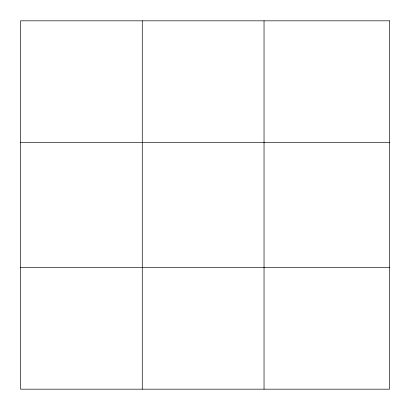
<?xml version="1.0" encoding="UTF-8"?>
<svg xmlns="http://www.w3.org/2000/svg" width="410" height="410" viewBox="0 0 410 410"><rect width="100%" height="100%" fill="white"/><g stroke="black" fill="none" stroke-linecap="round" stroke-linejoin="round"><path stroke-width="0.61" d="M142.27 389.177L142.27 20.823M264.04 389.177L264.04 20.823M20.5 142.378L389.5 142.378M20.5 267.622L389.5 267.622M389.5 20.823L389.5 389.177L20.5 389.177L20.5 20.823L389.5 20.823"/></g></svg>
